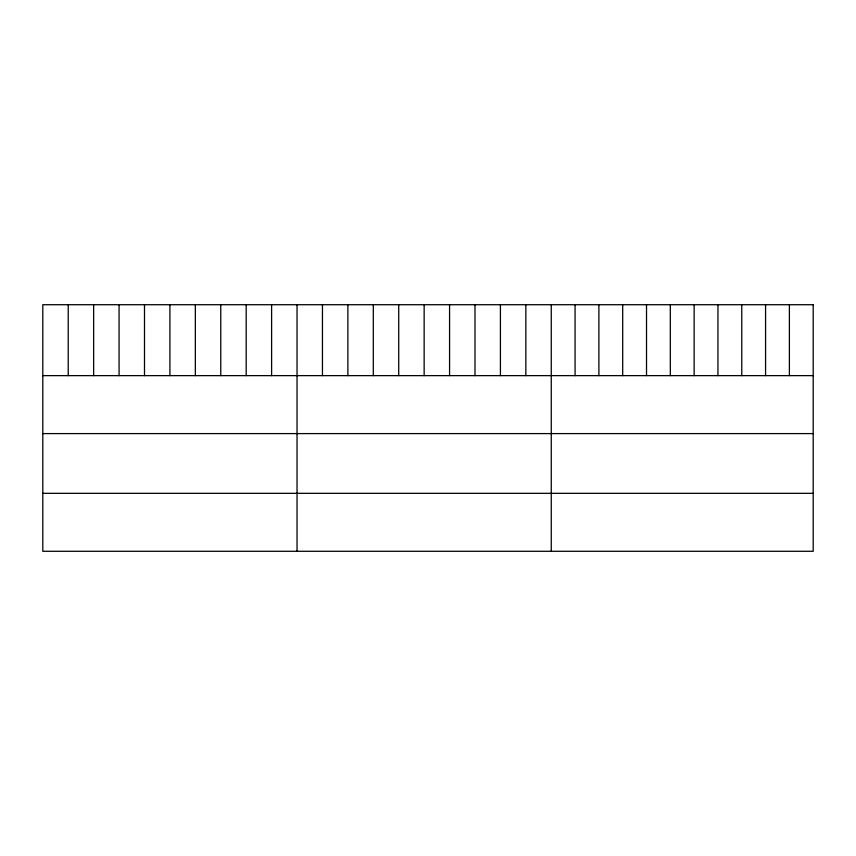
<?xml version="1.0" encoding="UTF-8"?>
<svg xmlns="http://www.w3.org/2000/svg" width="856" height="856" viewBox="0 0 856 856"><rect width="100%" height="100%" fill="white"/><g stroke="black" fill="none" stroke-linecap="round" stroke-linejoin="round"><path stroke-width="1.28" d="M42.8 375.634L813.2 375.634M42.8 433.596L813.2 433.596M42.8 493.324L813.2 493.324M789.393 304.715L789.393 375.634M765.574 304.715L765.574 375.634M741.767 304.715L741.767 375.634M717.949 304.715L717.949 375.634M694.141 304.715L694.141 375.634M670.323 304.715L670.323 375.634M646.515 304.715L646.515 375.634M622.697 304.715L622.697 375.634M598.89 304.715L598.89 375.634M575.072 304.715L575.072 375.634M551.264 304.715L551.264 551.285M525.841 304.715L525.841 375.634M500.418 304.715L500.418 375.634M474.994 304.715L474.994 375.634M449.571 304.715L449.571 375.634M424.148 304.715L424.148 375.634M398.725 304.715L398.725 375.634M373.302 304.715L373.302 375.634M347.878 304.715L347.878 375.634M322.455 304.715L322.455 375.634M297.032 304.715L297.032 551.285M271.609 304.715L271.609 375.634M246.186 304.715L246.186 375.634M220.762 304.715L220.762 375.634M195.339 304.715L195.339 375.634M169.916 304.715L169.916 375.634M144.493 304.715L144.493 375.634M119.07 304.715L119.07 375.634M93.646 304.715L93.646 375.634M68.223 304.715L68.223 375.634M813.2 304.715L42.8 304.715L42.8 551.285L813.2 551.285L813.2 304.715"/></g></svg>
